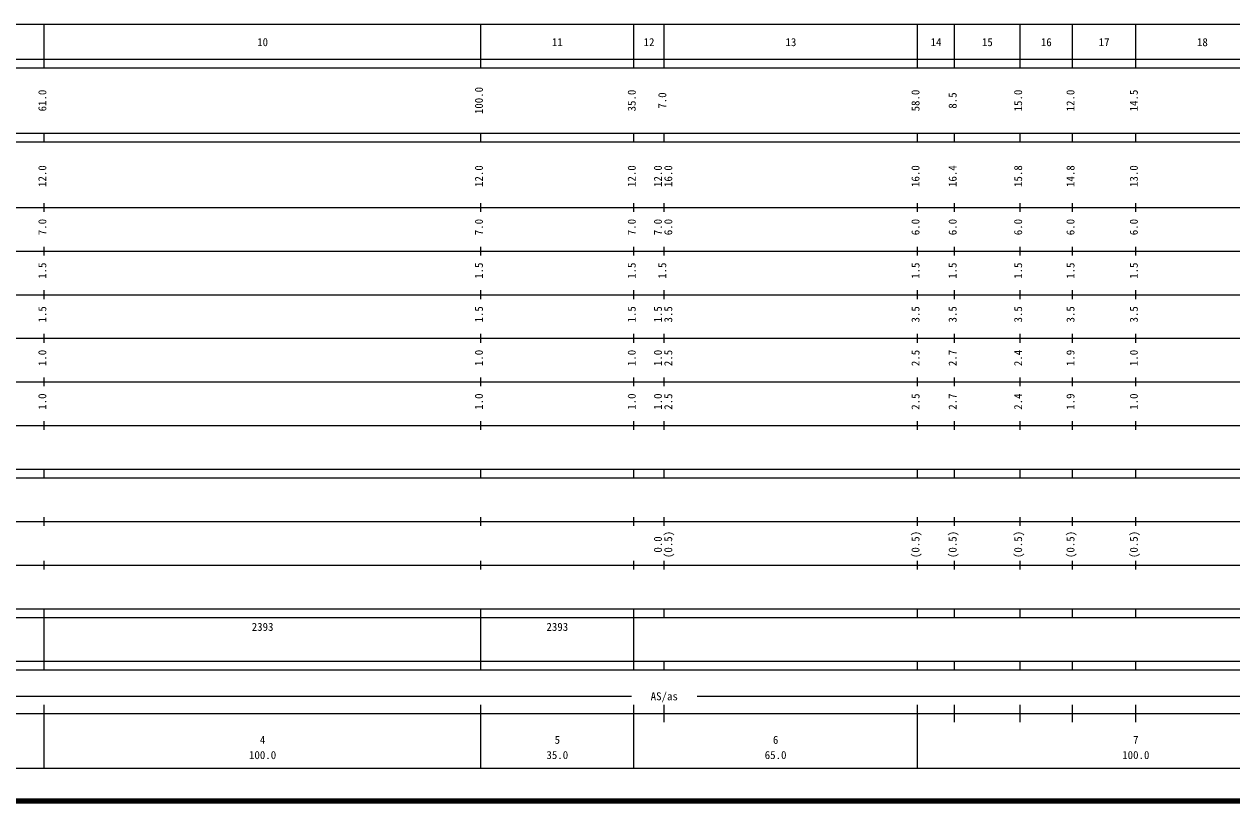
# Model space of a CAD drawing. Units: millimetres on the paper, enlarged 1000 times. Extents: x 40000 to 680000, y 20000 to 380000.
# Drawn here: x 263381 to 539994, y 20000 to 198000 of the extents above; entities that cross this region are included whole.
import ezdxf
from ezdxf.enums import TextEntityAlignment as Align

# ---------------------------------------------------------------- set-up
doc = ezdxf.new("R2010")
doc.units = ezdxf.units.MM
doc.header["$LTSCALE"] = 1000
doc.layers.add('M-TTL', color=2, linetype='Continuous', lineweight=140)
doc.layers.add('M-TTL-BAND', color=7, linetype='Continuous', lineweight=25)
doc.styles.add('ＭＳ ゴシック', font='')
doc.styles.get('ＭＳ ゴシック').set_extended_font_data('MS Gothic')

msp = doc.modelspace()

# ---------------------------------------------------------------- linework, layer by layer
at = {"layer": 'M-TTL'}
msp.add_line((40000, 20000), (680000, 20000), dxfattribs=at)
at = {"layer": 'M-TTL-BAND'}
for p, q in [((68000, 198000), (579000, 198000)), ((268000, 188000), (268000, 198000)), ((368000, 188000), (368000, 198000)), ((403000, 188000), (403000, 198000)), ((410000, 188000), (410000, 198000)), ((468000, 188000), (468000, 198000)), ((476500, 188000), (476500, 198000)), ((491500, 188000), (491500, 198000)), ((503500, 188000), (503500, 198000)), ((518000, 188000), (518000, 198000)), ((40000, 190000), (579000, 190000)), ((40000, 188000), (579000, 188000)), ((40000, 173000), (579000, 173000)), ((268000, 171000), (268000, 173000)), ((368000, 171000), (368000, 173000)), ((403000, 171000), (403000, 173000)), ((410000, 171000), (410000, 173000)), ((468000, 171000), (468000, 173000)), ((476500, 171000), (476500, 173000)), ((491500, 171000), (491500, 173000)), ((503500, 171000), (503500, 173000)), ((518000, 171000), (518000, 173000)), ((40000, 171000), (579000, 171000)), ((40000, 156000), (579000, 156000)), ((268000, 155000), (268000, 157000)), ((368000, 155000), (368000, 157000)), ((403000, 155000), (403000, 157000)), ((410000, 155000), (410000, 157000)), ((468000, 155000), (468000, 157000)), ((476500, 155000), (476500, 157000)), ((491500, 155000), (491500, 157000)), ((503500, 155000), (503500, 157000)), ((518000, 155000), (518000, 157000)), ((268000, 145000), (268000, 147000)), ((368000, 145000), (368000, 147000)), ((403000, 145000), (403000, 147000)), ((410000, 145000), (410000, 147000)), ((468000, 145000), (468000, 147000)), ((476500, 145000), (476500, 147000)), ((491500, 145000), (491500, 147000)), ((503500, 145000), (503500, 147000)), ((518000, 145000), (518000, 147000)), ((46000, 146000), (579000, 146000)), ((52000, 136000), (579000, 136000)), ((268000, 135000), (268000, 137000)), ((368000, 135000), (368000, 137000)), ((403000, 135000), (403000, 137000)), ((410000, 135000), (410000, 137000)), ((468000, 135000), (468000, 137000)), ((476500, 135000), (476500, 137000)), ((491500, 135000), (491500, 137000)), ((503500, 135000), (503500, 137000)), ((518000, 135000), (518000, 137000)), ((46000, 126000), (579000, 126000)), ((268000, 125000), (268000, 127000)), ((368000, 125000), (368000, 127000)), ((403000, 125000), (403000, 127000)), ((410000, 125000), (410000, 127000)), ((468000, 125000), (468000, 127000)), ((476500, 125000), (476500, 127000)), ((491500, 125000), (491500, 127000)), ((503500, 125000), (503500, 127000)), ((518000, 125000), (518000, 127000)), ((268000, 115000), (268000, 117000)), ((368000, 115000), (368000, 117000)), ((403000, 115000), (403000, 117000)), ((410000, 115000), (410000, 117000)), ((468000, 115000), (468000, 117000)), ((476500, 115000), (476500, 117000)), ((491500, 115000), (491500, 117000)), ((503500, 115000), (503500, 117000)), ((518000, 115000), (518000, 117000)), ((52000, 116000), (579000, 116000)), ((46000, 106000), (579000, 106000)), ((268000, 105000), (268000, 107000)), ((368000, 105000), (368000, 107000)), ((403000, 105000), (403000, 107000)), ((410000, 105000), (410000, 107000)), ((468000, 105000), (468000, 107000)), ((476500, 105000), (476500, 107000)), ((491500, 105000), (491500, 107000)), ((503500, 105000), (503500, 107000)), ((518000, 105000), (518000, 107000)), ((40000, 96000), (579000, 96000)), ((268000, 94000), (268000, 96000)), ((368000, 94000), (368000, 96000)), ((403000, 94000), (403000, 96000)), ((410000, 94000), (410000, 96000)), ((468000, 94000), (468000, 96000)), ((476500, 94000), (476500, 96000)), ((491500, 94000), (491500, 96000)), ((503500, 94000), (503500, 96000)), ((518000, 94000), (518000, 96000)), ((40000, 94000), (579000, 94000)), ((49000, 84000), (579000, 84000)), ((268000, 83000), (268000, 85000)), ((368000, 83000), (368000, 85000)), ((403000, 83000), (403000, 85000)), ((410000, 83000), (410000, 85000)), ((468000, 83000), (468000, 85000)), ((476500, 83000), (476500, 85000)), ((491500, 83000), (491500, 85000)), ((503500, 83000), (503500, 85000)), ((518000, 83000), (518000, 85000)), ((268000, 73000), (268000, 75000)), ((368000, 73000), (368000, 75000)), ((403000, 73000), (403000, 75000)), ((410000, 73000), (410000, 75000)), ((468000, 73000), (468000, 75000)), ((476500, 73000), (476500, 75000)), ((491500, 73000), (491500, 75000)), ((503500, 73000), (503500, 75000)), ((518000, 73000), (518000, 75000)), ((40000, 74000), (579000, 74000)), ((40000, 64000), (579000, 64000)), ((268000, 62000), (268000, 64000)), ((368000, 62000), (368000, 64000)), ((403000, 62000), (403000, 64000)), ((410000, 62000), (410000, 64000)), ((468000, 62000), (468000, 64000)), ((476500, 62000), (476500, 64000)), ((491500, 62000), (491500, 64000)), ((503500, 62000), (503500, 64000)), ((518000, 62000), (518000, 64000)), ((40000, 62000), (579000, 62000)), ((268000, 52000), (268000, 62000)), ((268000, 52000), (268000, 62000)), ((368000, 52000), (368000, 62000)), ((368000, 52000), (368000, 62000)), ((403000, 52000), (403000, 62000)), ((40000, 52000), (579000, 52000)), ((40000, 50000), (579000, 50000)), ((268000, 50000), (268000, 52000)), ((368000, 50000), (368000, 52000)), ((403000, 50000), (403000, 52000)), ((410000, 50000), (410000, 52000)), ((468000, 50000), (468000, 52000)), ((476500, 50000), (476500, 52000)), ((491500, 50000), (491500, 52000)), ((503500, 50000), (503500, 52000)), ((518000, 50000), (518000, 52000)), ((71000, 44000), (402500, 44000)), ((268000, 27500), (268000, 42000)), ((368000, 27500), (368000, 42000)), ((403000, 27500), (403000, 42000)), ((410000, 38000), (410000, 42000)), ((417500, 44000), (565000, 44000)), ((468000, 27500), (468000, 42000)), ((476500, 38000), (476500, 42000)), ((491500, 38000), (491500, 42000)), ((503500, 38000), (503500, 42000)), ((518000, 38000), (518000, 42000)), ((40000, 40000), (579000, 40000)), ((68000, 27500), (579000, 27500))]:
    msp.add_line(p, q, dxfattribs=at)

# ---------------------------------------------------------------- texts
at = {"layer": 'M-TTL-BAND', "style": 'ＭＳ ゴシック'}
for s, p in [('10', (316750, 192405)), ('11', (384250, 192405)), ('12', (405250, 192405)), ('13', (437750, 192405)), ('14', (471000, 192405)), ('15', (482750, 192405)), ('16', (496250, 192405)), ('17', (509500, 192405)), ('18', (532000, 192405)), ('2393', (315500, 58405)), ('2393', (383000, 58405)), ('AS/as', (406875, 42500)), ('4', (317375, 32523)), ('5', (384875, 32523)), ('6', (434875, 32523)), ('7', (517375, 32523)), ('100.0', (314875, 29033)), ('35.0', (383000, 29033)), ('65.0', (433000, 29033)), ('100.0', (514875, 29033))]:
    msp.add_text(s, height=1833, dxfattribs=at).set_placement(p, align=Align.BOTTOM_LEFT)
for s, p in [('61.0', (269000, 178000)), ('100.0', (369000, 177375)), ('35.0', (404000, 178000)), ('58.0', (469000, 178000)), ('15.0', (492500, 178000)), ('12.0', (504500, 178000)), ('14.5', (519000, 178000)), ('7.0', (411000, 178625)), ('8.5', (477500, 178625)), ('12.0', (269000, 160674)), ('12.0', (369000, 160674)), ('12.0', (404000, 160674)), ('12.0', (410000, 160674)), ('16.0', (412370, 160674)), ('16.0', (469000, 160674)), ('16.4', (477500, 160674)), ('15.8', (492500, 160674)), ('14.8', (504500, 160674)), ('13.0', (519000, 160674)), ('7.0', (269000, 149625)), ('7.0', (369000, 149625)), ('7.0', (404000, 149625)), ('7.0', (410000, 149625)), ('6.0', (412370, 149625)), ('6.0', (469000, 149625)), ('6.0', (477500, 149625)), ('6.0', (492500, 149625)), ('6.0', (504500, 149625)), ('6.0', (519000, 149625)), ('1.5', (269000, 139625)), ('1.5', (369000, 139625)), ('1.5', (404000, 139625)), ('1.5', (411000, 139625)), ('1.5', (469000, 139625)), ('1.5', (477500, 139625)), ('1.5', (492500, 139625)), ('1.5', (504500, 139625)), ('1.5', (519000, 139625)), ('1.5', (269000, 129625)), ('1.5', (369000, 129625)), ('1.5', (404000, 129625)), ('1.5', (410000, 129625)), ('3.5', (412370, 129625)), ('3.5', (469000, 129625)), ('3.5', (477500, 129625)), ('3.5', (492500, 129625)), ('3.5', (504500, 129625)), ('3.5', (519000, 129625)), ('1.0', (269000, 119625)), ('1.0', (369000, 119625)), ('1.0', (404000, 119625)), ('1.0', (410000, 119625)), ('2.5', (412370, 119625)), ('2.5', (469000, 119625)), ('2.7', (477500, 119625)), ('2.4', (492500, 119625)), ('1.9', (504500, 119625)), ('1.0', (519000, 119625)), ('1.0', (269000, 109625)), ('1.0', (369000, 109625)), ('1.0', (404000, 109625)), ('1.0', (410000, 109625)), ('2.5', (412370, 109625)), ('2.5', (469000, 109625)), ('2.7', (477500, 109625)), ('2.4', (492500, 109625)), ('1.9', (504500, 109625)), ('1.0', (519000, 109625)), ('0.0', (410000, 76889)), ('(0.5)', (412370, 75639)), ('(0.5)', (469000, 75639)), ('(0.5)', (477500, 75639)), ('(0.5)', (492500, 75639)), ('(0.5)', (504500, 75639)), ('(0.5)', (519000, 75639))]:
    msp.add_text(s, height=1833, rotation=90, dxfattribs=at).set_placement(p, align=Align.BOTTOM_LEFT)

doc.saveas('drawing.dxf')
